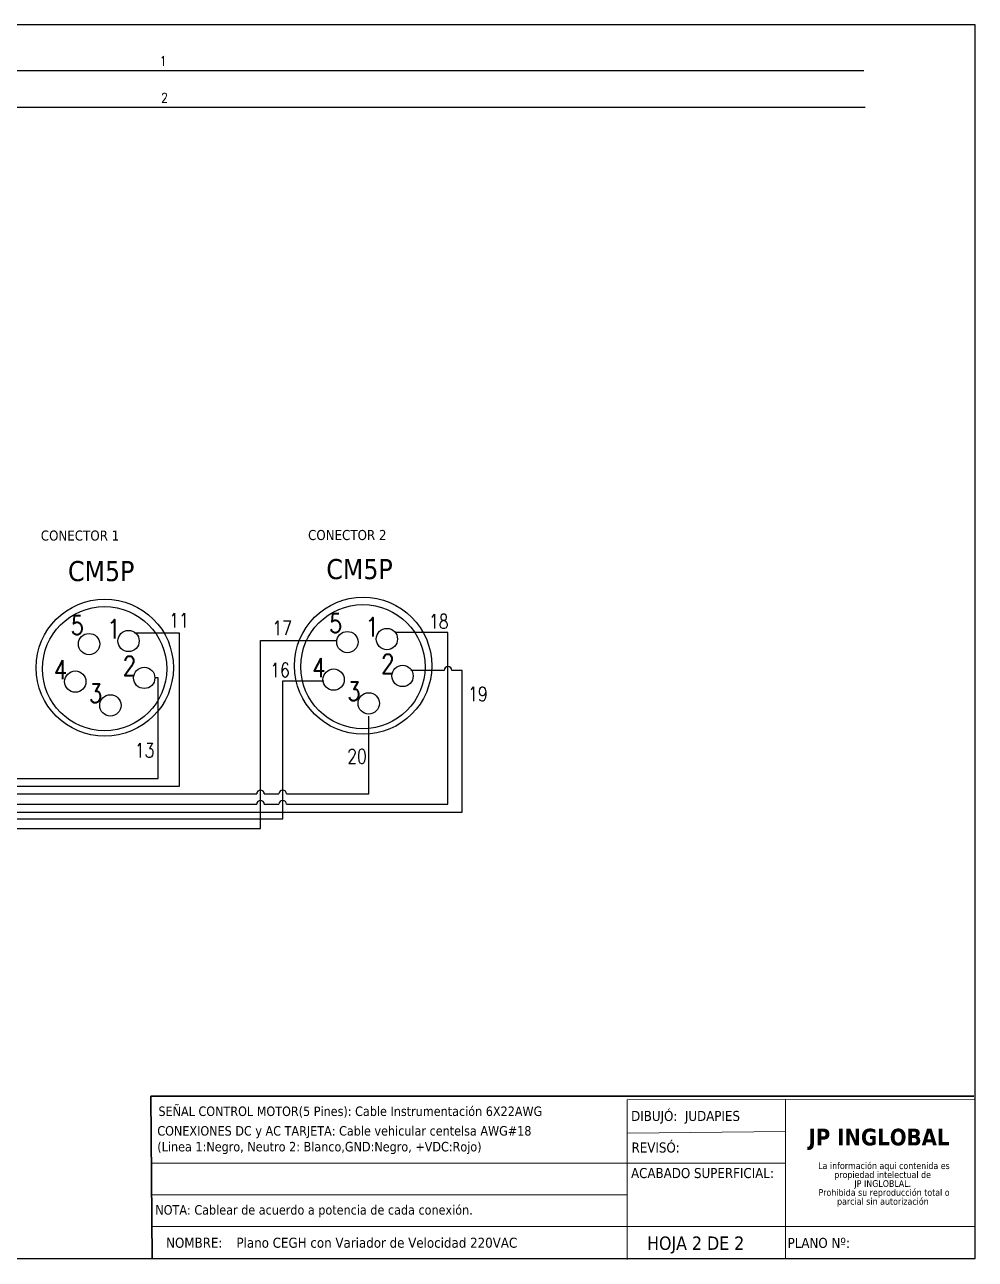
# Model space of a CAD drawing. Header units: millimetres. Extents: x 123.5 to 144.3, y 105.4 to 121.6.
# Drawn here: x 131.79 to 144.26, y 105.39 to 121.59 of the extents above; entities that cross this region are included whole.
import ezdxf
from ezdxf.enums import TextEntityAlignment as Align

# ---------------------------------------------------------------- set-up
doc = ezdxf.new("R2010")
doc.units = ezdxf.units.MM
doc.linetypes.add('CENTERX2', pattern=[20.32, 12.7, -2.54, 2.54, -2.54])
for name, color, linetype in [('BLK_12AWG', 7, 'Continuous'), ('CONTORNO', 179, 'Continuous'), ('DESC', 250, 'Continuous'), ('SYMS', 7, 'Continuous'), ('TERMS', 250, 'Continuous'), ('WIREFIXED', 7, 'Continuous'), ('WIRES', 7, 'Continuous')]:
    doc.layers.add(name, color=color, linetype=linetype)
doc.styles.add('SLDTEXTSTYLE0', font='tahoma.ttf')
doc.styles.add('SLDTEXTSTYLE1', font='')
doc.styles.add('WD', font='romans.shx')
doc.styles.get('SLDTEXTSTYLE1').set_extended_font_data('Tahoma', bold=True)

# ---------------------------------------------------------------- blocks, each defined once
blk = doc.blocks.new('SW_NOTE_2')
at = {"layer": 'CONTORNO', "color": 0, "char_height": 1.0583, "attachment_point": 2, "style": 'SLDTEXTSTYLE0'}
for s, insert in [('La información aqui contenida es ', (10.29, 1.34)), ('propiedad intelectual de', (10.08, -0.07)), ('JP INGLOBLAL.', (10.1, -1.48)), ('Prohibida su reproducción total o ', (10.3, -2.89)), ('parcial sin autorización', (10.12, -4.3))]:
    blk.add_mtext(s, dxfattribs=dict(at, insert=insert))
blk = doc.blocks.new('HT0002')
blk.add_circle((0, 0), 0.0699)
at = {"style": 'WD'}
for tag, p, width in [('INST', (0.0625, 0.4196), 0.7), ('LOC', (0.0625, 0.25), 0.7), ('DESC1', (0.0532, -0.3851), 0.8)]:
    blk.add_attdef(tag, p, '', height=0.125, dxfattribs=dict(at, width=width))
at = {"linetype": 'Continuous', "style": 'WD'}
for tag, p, height, width, flags in [('TERM01', (0.0625, 0.0938), 0.125, 0.8, 8), ('TAGSTRIP', (0.0532, -0.2288), 0.125, 0.9, 8), ('CAT', (0.2132, -0.4063), 0.1094, 0.8, 1), ('DESC2', (0.0532, -0.5413), 0.125, 0.8, 8), ('DESC3', (0.0532, -0.6976), 0.125, 0.8, 8)]:
    blk.add_attdef(tag, p, '', height=height, dxfattribs=dict(at, width=width, flags=flags))
at = {"style": 'WD', "flags": 1}
for tag, p, height in [('X2TERM01', (0, 0.0699), 0.0125), ('X2PIN01', (0.0326, 0.0839), 0.0125), ('X4TERM01', (-0.0699, 0), 0.0125), ('X4TERMDESC01', (-0.0552, -0.0229), 0.025), ('X2TERMDESC01', (-0.006, 0.0287), 0.025), ('STRIPSEQ', (0, 0), 0.00125), ('X1TERMDESC01', (0.0393, 0.007), 0.025), ('X1TERM01', (0.0699, 0), 0.0125), ('X1PIN01', (0.0868, 0.0164), 0.0125), ('X4PIN01', (-0.1138, -0.0375), 0.0125), ('LINKTERM', (0, -0.0019), 0.00125), ('X8TERM01', (0, -0.0699), 0.0125), ('X8TERMDESC01', (0, -0.0535), 0.025), ('X8PIN01', (0.0256, -0.0962), 0.0125)]:
    blk.add_attdef(tag, p, '', height=height, dxfattribs=at)
at = {"linetype": 'Continuous', "style": 'WD', "width": 0.8, "flags": 1}
blk.add_attdef('MFG', text='', height=0.1094, dxfattribs=at).set_placement((0.0882, -0.4063), align=Align.RIGHT)
at = {"style": 'WD', "width": 0.7, "flags": 1}
blk.add_attdef('ASSYCODE', (0.0625, -0.2812), '', height=0.01, dxfattribs=at)
blk = doc.blocks.new('CM5P')
at = {"layer": 'DESC'}
for centre, radius in [((134.3701, 110.8403), 0.4499), ((134.3687, 110.8337), 0.4072)]:
    blk.add_circle(centre, radius, dxfattribs=at)
at = {"layer": 'SYMS'}
ref = blk.add_blockref('HT0002', (134.2673, 110.9949), dxfattribs=at)
ref.add_attrib('TERM01', '5', (134.1473, 111.0558), dxfattribs={"layer": 'TERMS', "linetype": 'Continuous', "height": 0.125, "style": 'WD', "width": 0.8, "flags": 8})
ref = blk.add_blockref('HT0002', (134.5258, 111.0153), dxfattribs=at)
ref.add_attrib('TERM01', '1', (134.3862, 111.0317), dxfattribs={"layer": 'TERMS', "linetype": 'Continuous', "height": 0.125, "style": 'WD', "width": 0.8, "flags": 8})
ref = blk.add_blockref('HT0002', (134.177, 110.7488), dxfattribs=at)
ref.add_attrib('TERM01', '4', (134.0374, 110.7652), dxfattribs={"layer": 'TERMS', "linetype": 'Continuous', "height": 0.125, "style": 'WD', "width": 0.8, "flags": 8})
ref = blk.add_blockref('HT0002', (134.6286, 110.7734), dxfattribs=at)
ref.add_attrib('TERM01', '2', (134.489, 110.7899), dxfattribs={"layer": 'TERMS', "linetype": 'Continuous', "height": 0.125, "style": 'WD', "width": 0.8, "flags": 8})
ref = blk.add_blockref('HT0002', (134.4069, 110.593), dxfattribs=at)
ref.add_attrib('TERM01', '3', (134.2673, 110.6094), dxfattribs={"layer": 'TERMS', "linetype": 'Continuous', "height": 0.125, "style": 'WD', "width": 0.8, "flags": 8})
at = {"layer": 'CONTORNO', "color": 7, "insert": (134.1291, 111.5399), "char_height": 0.13176, "attachment_point": 1, "style": 'SLDTEXTSTYLE0'}
blk.add_mtext('CM5P', dxfattribs=at)
blk = doc.blocks.new('WD_WNH')
at = {"linetype": 'Continuous', "style": 'WD', "width": 0.8}
blk.add_attdef('WIRENO', text='', height=0.125, dxfattribs=at).set_placement((0, 0.062), align=Align.CENTER)
at = {"style": 'WD', "flags": 1}
for tag, p in [('W01USER', (0, 0.078)), ('W02USER', (0, 0.07)), ('W03USER', (0, 0.062)), ('W04USER', (0, 0.055)), ('W05USER', (0, 0.047)), ('W06USER', (0, 0.039)), ('W07USER', (0, 0.031)), ('W08USER', (0, 0.023)), ('W09USER', (0, 0.016)), ('W10USER', (0, 0.008))]:
    blk.add_attdef(tag, text='', height=0.005, dxfattribs=at).set_placement(p, align=Align.CENTER)
blk = doc.blocks.new('WD_WNV')
at = {"linetype": 'Continuous', "style": 'WD', "width": 0.8}
blk.add_attdef('WIRENO', text='', height=0.125, dxfattribs=at).set_placement((-0.05, 0), align=Align.MIDDLE_RIGHT)
at = {"style": 'WD', "flags": 1}
for tag, p in [('W01USER', (-0.062, 0.094)), ('W02USER', (-0.062, 0.086)), ('W03USER', (-0.062, 0.078)), ('W04USER', (-0.062, 0.07)), ('W05USER', (-0.062, 0.062)), ('W06USER', (-0.062, 0.055)), ('W07USER', (-0.062, 0.047)), ('W08USER', (-0.062, 0.039)), ('W09USER', (-0.062, 0.031)), ('W10USER', (-0.062, 0.023))]:
    blk.add_attdef(tag, text='', height=0.005, dxfattribs=at).set_placement(p, align=Align.CENTER)

msp = doc.modelspace()

# ---------------------------------------------------------------- linework, layer by layer
at = {"color": 7, "linetype": 'Continuous'}
for p, q in [((144.256, 121.59), (123.506, 121.59)), ((144.256, 105.405), (144.256, 121.59)), ((123.506, 105.405), (144.256, 105.405))]:
    msp.add_line(p, q, dxfattribs=at)
at = {"color": 7, "linetype": 'CENTERX2', "lineweight": 0}
for p in [(144.256, 108.823), (133.462, 105.405)]:
    msp.add_line(p, (144.256, 105.405), dxfattribs=at)
at = {"color": 7, "linetype": 'Continuous', "lineweight": 30}
for p, q in [((144.238, 107.536), (133.445, 107.536)), ((133.445, 107.536), (133.462, 105.405))]:
    msp.add_line(p, q, dxfattribs=at)
at = {"color": 7, "linetype": 'Continuous', "lineweight": 0}
for p, q in [((139.691, 107.486), (139.691, 105.394)), ((144.256, 107.486), (139.695, 107.495)), ((141.766, 107.486), (141.766, 105.397)), ((141.766, 107.071), (139.695, 107.049)), ((141.766, 106.656), (133.465, 106.656)), ((139.691, 106.241), (133.465, 106.241)), ((144.256, 105.826), (133.465, 105.826))]:
    msp.add_line(p, q, dxfattribs=at)
at = {"layer": 'BLK_12AWG'}
for p, q in [((124.418, 120.99), (142.793, 120.99)), ((124.438, 120.507), (142.813, 120.507))]:
    msp.add_line(p, q, dxfattribs=at)
at = {"layer": 'WIRES'}
for p, q in [((133.82, 113.608), (133.232, 113.608)), ((133.82, 111.601), (133.82, 113.608)), ((137.342, 113.618), (136.653, 113.618)), ((137.342, 111.364), (137.342, 113.618)), ((134.884, 111.046), (134.884, 113.511)), ((134.884, 113.511), (135.89, 113.511)), ((137.292, 113.12), (136.854, 113.12)), ((137.529, 113.12), (137.392, 113.12)), ((137.529, 111.26), (137.529, 113.12)), ((133.543, 113.023), (133.493, 113.023)), ((133.543, 111.7), (133.543, 113.023)), ((135.176, 111.172), (135.176, 112.982)), ((135.176, 112.982), (135.716, 112.982)), ((136.303, 111.5), (136.303, 112.519)), ((126.907, 111.601), (133.82, 111.601)), ((131.643, 111.7), (133.543, 111.7)), ((127.777, 111.5), (134.834, 111.5)), ((134.934, 111.5), (135.126, 111.5)), ((135.226, 111.5), (136.303, 111.5)), ((128.093, 111.364), (134.834, 111.364)), ((134.934, 111.364), (135.126, 111.364)), ((135.226, 111.364), (137.342, 111.364)), ((128.344, 111.26), (137.529, 111.26)), ((129.189, 111.172), (135.176, 111.172)), ((129.455, 111.046), (134.884, 111.046))]:
    msp.add_line(p, q, dxfattribs=at)
for centre in [(137.342, 113.12), (134.884, 111.5), (135.176, 111.5), (134.884, 111.364), (135.176, 111.364)]:
    msp.add_arc(centre, 0.05, 0, 180, dxfattribs=at)

# ---------------------------------------------------------------- block references
at = {"layer": 'CONTORNO', "color": 7, "xscale": 0.083, "yscale": 0.083, "zscale": 0.083}
msp.add_blockref('SW_NOTE_2', (142.204, 106.555), dxfattribs=at)
at = {"layer": 'DESC', "xscale": 2, "yscale": 2, "zscale": 2}
for p in [(-135.898, -108.525), (-132.511, -108.499)]:
    msp.add_blockref('CM5P', p, dxfattribs=at)
at = {"layer": 'WIREFIXED'}
ref = msp.add_blockref('WD_WNH', (133.606, 120.99), dxfattribs=at)
ref.add_attrib('WIRENOF', '1', dxfattribs={"linetype": 'Continuous', "height": 0.125, "style": 'WD', "width": 0.8}).set_placement((133.606, 121.052), align=Align.CENTER)
ref = msp.add_blockref('WD_WNH', (133.625, 120.507), dxfattribs=at)
ref.add_attrib('WIRENOF', '2', dxfattribs={"linetype": 'Continuous', "height": 0.125, "style": 'WD', "width": 0.8}).set_placement((133.625, 120.569), align=Align.CENTER)
ref = msp.add_blockref('WD_WNH', (133.816, 113.59), dxfattribs=dict(at, xscale=1.5, yscale=1.5, zscale=1.5))
ref.add_attrib('WIRENOF', '11', dxfattribs={"linetype": 'Continuous', "height": 0.1875, "style": 'WD', "width": 0.8}).set_placement((133.816, 113.684), align=Align.CENTER)
ref = msp.add_blockref('WD_WNH', (135.168, 113.488), dxfattribs=dict(at, xscale=1.5, yscale=1.5, zscale=1.5))
ref.add_attrib('WIRENOF', '17', dxfattribs={"linetype": 'Continuous', "height": 0.1875, "style": 'WD', "width": 0.8}).set_placement((135.168, 113.581), align=Align.CENTER)
ref = msp.add_blockref('WD_WNH', (137.221, 113.574), dxfattribs=dict(at, xscale=1.5, yscale=1.5, zscale=1.5))
ref.add_attrib('WIRENOF', '18', dxfattribs={"linetype": 'Continuous', "height": 0.1875, "style": 'WD', "width": 0.8}).set_placement((137.221, 113.668), align=Align.CENTER)
ref = msp.add_blockref('WD_WNH', (135.14, 112.936), dxfattribs=dict(at, xscale=1.5, yscale=1.5, zscale=1.5))
ref.add_attrib('WIRENOF', '16', dxfattribs={"linetype": 'Continuous', "height": 0.1875, "style": 'WD', "width": 0.8}).set_placement((135.14, 113.03), align=Align.CENTER)
ref = msp.add_blockref('WD_WNH', (137.734, 112.621), dxfattribs=dict(at, xscale=1.5, yscale=1.5, zscale=1.5))
ref.add_attrib('WIRENOF', '19', dxfattribs={"linetype": 'Continuous', "height": 0.1875, "style": 'WD', "width": 0.8}).set_placement((137.734, 112.715), align=Align.CENTER)
ref = msp.add_blockref('WD_WNH', (133.365, 111.885), dxfattribs=dict(at, xscale=1.5, yscale=1.5, zscale=1.5))
ref.add_attrib('WIRENOF', '13', dxfattribs={"linetype": 'Continuous', "height": 0.1875, "style": 'WD', "width": 0.8}).set_placement((133.365, 111.979), align=Align.CENTER)
ref = msp.add_blockref('WD_WNV', (136.353, 111.992), dxfattribs=dict(at, xscale=1.5, yscale=1.5, zscale=1.5))
ref.add_attrib('WIRENOF', '20', dxfattribs={"linetype": 'Continuous', "height": 0.1875, "style": 'WD', "width": 0.8}).set_placement((136.278, 111.992), align=Align.MIDDLE_RIGHT)

# ---------------------------------------------------------------- texts
at = {"color": 7, "linetype": 'Continuous', "lineweight": 0, "attachment_point": 1, "style": 'SLDTEXTSTYLE0'}
for s, insert, char_height in [('SEÑAL CONTROL MOTOR(5 Pines): Cable Instrumentación 6X22AWG', (133.546, 107.399), 0.1245), ('CONEXIONES DC y AC TARJETA: Cable vehicular centelsa AWG#18 \\P(Linea 1:Negro, Neutro 2: Blanco,GND:Negro, +VDC:Rojo)', (133.531, 107.142), 0.1245), ('REVISÓ:', (139.749, 106.927), 0.1318), ('NOTA: Cablear de acuerdo a potencia de cada conexión.', (133.505, 106.105), 0.1245), ('\\pi-0.39529,l0.52705,t1.0541;NOMBRE:^IPlano CEGH con Variador de Velocidad 220VAC', (133.515, 105.678), 0.13176), ('HOJA 2 DE 2', (139.953, 105.694), 0.17568), ('PLANO Nº:', (141.795, 105.676), 0.1318)]:
    msp.add_mtext(s, dxfattribs=dict(at, insert=insert, char_height=char_height))
at = {"layer": 'CONTORNO', "color": 7, "attachment_point": 1, "style": 'SLDTEXTSTYLE0'}
for s, insert, char_height in [('CONECTOR 1', (132.004, 114.955), 0.1318), ('CONECTOR 2', (135.508, 114.962), 0.1318), ('DIBUJÓ:  JUDAPIES', (139.743, 107.341), 0.13176), ('ACABADO SUPERFICIAL:', (139.742, 106.592), 0.13176)]:
    msp.add_mtext(s, dxfattribs=dict(at, insert=insert, char_height=char_height))
at = {"layer": 'CONTORNO', "insert": (142.067, 107.108), "char_height": 0.2196, "attachment_point": 1, "style": 'SLDTEXTSTYLE1'}
msp.add_mtext('JP INGLOBAL', dxfattribs=at)

doc.saveas('drawing.dxf')
